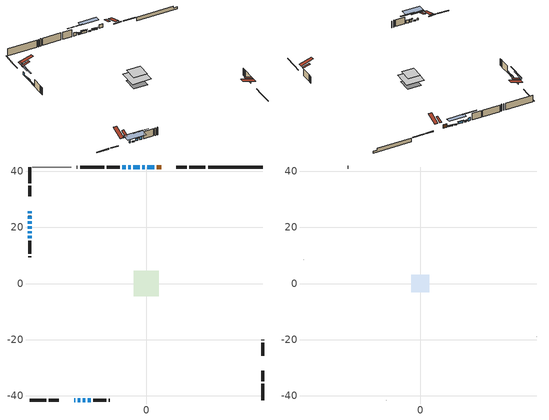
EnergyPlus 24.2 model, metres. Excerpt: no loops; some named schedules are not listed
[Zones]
conditioned space
 floor adiabatic (AdiabaticFloorConstruction): -4.49,-4.49 -4.49,4.49 4.49,4.49 4.49,-4.49 z1.98
 floor foundation (Slab1 construction): -3.37,-3.37 -3.37,3.37 3.37,3.37 3.37,-3.37 z-1.22
 wall outside (RimJoist1 construction): 21.15,41.58 15.32,41.58 / -41.58,-41.58 -35.75,-41.58 / -41.58,41.58 -41.58,35.75 / 41.58,-41.58 41.58,-35.75 z0.76:1.06
 wall outside (RimJoist2 construction): 14.39,41.58 10.73,41.58 / -34.82,-41.58 -31.16,-41.58 / -41.58,34.82 -41.58,31.16 / 41.58,-34.82 41.58,-31.16 z0.76:1.06
 wall outside (AdiabaticWallConstruction 1): 5.35,41.58 3.71,41.58 z0.76:2.79
 wall outside (AdiabaticWallConstruction): 2.78,41.58 0.44,41.58 / -41.58,18.64 -41.58,17.97 z0.76:1.22; -25.78,-41.58 -25.37,-41.58 z0.76:1.65; -41.58,25.78 -41.58,25.02 z0.76:2.23; -0.49,41.58 -1.4,41.58 / -24.45,-41.58 -23.53,-41.58 / -41.58,24.09 -41.58,23.17 / -41.58,22.25 -41.58,21.33 / -5.6,41.58 -6.44,41.58 z0.76:1.27; -2.33,41.58 -4.67,41.58 z0.76:1.78; -22.61,-41.58 -21.79,-41.58 z0.76:2.03; -41.58,20.41 -41.58,19.56 z0.76:1.68; -41.58,17.05 -41.58,16.13 z0.76:1.32; -7.36,41.58 -8.59,41.58 z0.76:2.39; -20.86,-41.58 -19.77,-41.58 z0.76:2.26
 wall outside (Wall1 construction): -9.51,41.58 -14.06,41.58 / -18.84,-41.58 -14.3,-41.58 / -41.58,15.2 -41.58,10.66 / 41.58,-25.78 41.58,-21.24 z0.76:4.42
 wall outside (Wall4 construction): -24.55,41.58 -24.84,41.58 / -13.37,-41.58 -13.07,-41.58 / -41.58,9.73 -41.58,9.44 / 41.58,-20.31 41.58,-20.01 z0.76:4.42
 wall foundation (FoundationWall1 construction): 22.07,41.58,-1.22 22.07,41.58,0.76 39.63,41.58,0.76 39.63,41.58,-0.19 41.58,41.58,-0.19 41.58,41.58,-1.22
 wall othersidecoefficients (Wall3 construction): -14.99,41.58 -23.62,41.58 z0.76:4.42
 wall adiabatic (Wall6 construction): -26.74,41.58 -40.65,41.58 z0.76:4.42
 window (WindowConstruction): 2.78,41.58 0.44,41.58 z0.76:1.22
 window (WindowConstruction 9): -25.78,-41.58 -25.38,-41.58 z0.76:1.65
 window (WindowConstruction 10): -41.58,25.78 -41.58,25.02 z0.76:2.23
 window (WindowConstruction 11): -0.49,41.58 -1.4,41.58 z0.76:1.27
 window (WindowConstruction 12): -24.45,-41.58 -23.53,-41.58 z0.76:1.27
 window (WindowConstruction 13): -41.58,24.09 -41.58,23.18 z0.76:1.27
 window (WindowConstruction 14): -41.58,22.25 -41.58,21.33 z0.76:1.27
 window (WindowConstruction 1): -2.33,41.58 -4.67,41.58 z0.76:1.78
 window (WindowConstruction 2): -5.6,41.58 -6.44,41.58 z0.76:1.27
 window (WindowConstruction 3): -22.6,-41.58 -21.79,-41.58 z0.76:2.03
 window (WindowConstruction 4): -41.58,20.4 -41.58,19.57 z0.76:1.67
 window (WindowConstruction 5): -41.58,18.64 -41.58,17.98 z0.76:1.22
 window (WindowConstruction 6): -41.58,17.05 -41.58,16.13 z0.76:1.32
 window (WindowConstruction 7): -7.37,41.58 -8.58,41.58 z0.76:2.38
 window (WindowConstruction 8): -20.86,-41.58 -19.77,-41.58 z0.76:2.26
 door (Door): 5.35,41.58 3.71,41.58 z0.76:2.79
 ceiling adiabatic (AdiabaticFloorConstruction): 4.49,-4.49 4.49,4.49 -4.49,4.49 -4.49,-4.49 z1.98
 roof outside (Roof2 construction): 6.27,41.58,4.42 6.27,37.97,5.62 7.23,37.97,5.62 7.23,41.58,4.42; -26.71,-41.58,4.42 -26.71,-37.97,5.62 -27.66,-37.97,5.62 -27.66,-41.58,4.42; -41.58,26.71,4.42 -37.97,26.71,5.62 -37.97,27.66,5.62 -41.58,27.66,4.42; 41.58,-26.71,4.42 37.97,-26.71,5.62 37.97,-27.66,5.62 41.58,-27.66,4.42
attic - vented
 floor to conditioned space (Floor1 construction Reversed): -3.2,-3.2 -3.2,3.2 3.2,3.2 3.2,-3.2 z4.42
 wall outside (Wall5 construction): -25.77,41.58 -25.81,41.58 / -12.15,-41.58 -12.11,-41.58 / -41.58,8.51 -41.58,8.47 / 41.58,-19.09 41.58,-19.05 z0.76:4.42
 roof outside (Roof1 construction): 8.16,41.58,4.42 8.16,35.35,6.5 9.8,35.35,6.5 9.8,41.58,4.42; -28.59,-41.58,4.42 -28.59,-35.35,6.5 -30.24,-35.35,6.5 -30.24,-41.58,4.42; -41.58,28.59,4.42 -35.35,28.59,6.5 -35.35,30.24,6.5 -41.58,30.24,4.42; 41.58,-28.59,4.42 35.35,-28.59,6.5 35.35,-30.24,6.5 41.58,-30.24,4.42
shading: 0.14,41.58 3.08,41.58 3.08,41.88 0.14,41.88 z1.52; -22.33,-41.58 -28.83,-41.58 -28.83,-41.88 -22.33,-41.88 z4.7; -41.58,21.97 -41.58,28.83 -41.88,28.83 -41.88,21.97 z5.28; -5.41,41.58 3.52,41.58 3.52,43.71 -5.41,43.71 z5.28; -19.52,-41.58 -28.46,-41.58 -28.46,-45.24 -19.52,-45.24 z5.28; -41.58,18.61 -41.58,28.66 -41.88,28.66 -41.88,18.61 z5.84; -41.58,21.03 -41.58,22.55 -41.88,22.55 -41.88,21.03 z1.57; -4.97,41.58 -2.03,41.58 -2.03,41.88 -4.97,41.88 z2.07; -6.74,41.58 -5.3,41.58 -5.3,41.88 -6.74,41.88 z1.57; -21.49,-41.58 -22.9,-41.58 -22.9,-41.88 -21.49,-41.88 z2.33; -41.58,19.27 -41.58,20.7 -41.88,20.7 -41.88,19.27 z1.97; -41.58,17.68 -41.58,18.94 -41.88,18.94 -41.88,17.68 z1.52; -41.58,15.83 -41.58,17.35 -41.88,17.35 -41.88,15.83 z1.62; -11.64,41.58 -4.31,41.58 -4.31,41.88 -11.64,41.88 z5.44; -16.72,-41.58 -23.91,-41.58 -23.91,-41.88 -16.72,-41.88 z5.31
[Building]
Building 1: Terrain=Suburbs
[Site:Location]
Toronto Intl AP_ON: Latitude {deg}=43.68; Longitude {deg}=-79.63; Time Zone {hr}=-5; Elevation {m}=173; Keep Site Location Information=Yes
[Site:GroundTemperature:Shallow]
4.59119, 2.66285, 2.50842, 3.42352, 7.09712, 10.7536, 13.9236, 15.9317, 16.1023, 14.4691, 11.3799, 7.83558
[Site:WaterMainsTemperature]
Calculation Method=Schedule; Temperature Schedule=mains temperature schedule
[Material] Roughness=Rough; Thermal Absorptance=0.9
Name | Thickness {m} | Conductivity {W/m-K} | Density {kg/m3} | Specific Heat {J/kg-K} | Solar Absorptance | Visible Absorptance
asphalt or fiberglass shingles | 0.00635 | 0.162714 | 1121.4 | 1465.45 | 0.4 | 0.4
ceiling stud and cavity | 0.1397 | 0.109885 | 65.682 | 1177.47 | 0.7 | 0.7
concrete 4.0 in. | 0.1016 | 1.803125 | 2242.8 | 837.4 | 0.7 | 0.7
concrete 8.0 in. | 0.2032 | 1.803125 | 2242.8 | 837.4 | 0.7 | 0.7
door material | 0.04445 | 0.0451087 | 512.64 | 1214.23 | 0.7 | 0.7
exterior vertical ins | 0.00218552 | 0.029427 | 32.04 | 1214.23 | 0.7 | 0.7
floor covering | 0.0127 | 0.0433444 | 54.468 | 1339.84 | 0.6 | 0.6
floor rigid ins; wall rigid ins | 0.512978 | 0.029427 | 32.04 | 1214.23 | 0.7 | 0.7
floor stud and cavity | 0.1397 | 1.75129 | 37.0049 | 1207.88 | 0.7 | 0.7
furniture material conditioned space 1 | 0.1524 | 0.115458 | 640.8 | 1214.23 | 0.6 | 0.6
gypsum board | 0.0127 | 0.160291 | 801 | 837.4 | 0.6 | 0.6
gypsum board 1 | 0.0127 | 0.160291 | 801 | 837.4 | 0.7 | 0.7
osb sheathing 0.5 in. | 0.0127 | 0.115458 | 512.64 | 1214.23 | 0.7 | 0.7
osb sheathing 0.5 in. 1 | 0.0127 | 0.115458 | 512.64 | 1214.23 | 0.74 | 0.74
osb sheathing 0.75 in. | 0.01905 | 0.115458 | 512.64 | 1214.23 | 0.7 | 0.7
rim joist stud and cavity | 0.0508 | 0.177588 | 50.32683 | 1063.81 | 0.6 | 0.6
rim joist stud and cavity 1 | 0.0508 | 0.103237 | 50.32683 | 1063.81 | 0.6 | 0.6
roof stud and cavity | 0.2032 | 0.138738 | 78.34581 | 1123.46 | 0.7 | 0.7
wall stud and cavity | 0.1397 | 0.246398 | 139.0536 | 1170.24 | 0.7 | 0.7
wall stud and cavity 1 | 0.1397 | 0.190014 | 139.0536 | 1170.24 | 0.7 | 0.7
wall stud and cavity 2 | 0.1397 | 0.227335 | 139.0536 | 1170.24 | 0.7 | 0.7
wall stud and cavity 3 | 0.0889 | 6.9971 | 50.32683 | 1063.81 | 0.6 | 0.6
wall stud and cavity 4 | 0.1397 | 0.191389 | 139.0536 | 1170.24 | 0.7 | 0.7
wall stud and cavity 5 | 0.0889 | 0.380278 | 52.3479 | 1209.89 | 0.7 | 0.7
wall stud and cavity 6 | 0.0889 | 0.391764 | 83.0341 | 1211.67 | 0.7 | 0.7
wood siding | 0.0254 | 0.102417 | 544.68 | 1172.36 | 0.74 | 0.74
wood siding 1 | 0.00254 | 0.102417 | 544.68 | 1172.36 | 0.74 | 0.74
wood siding 2; wood siding 3; wood siding 4 | 0.0254 | 0.102417 | 544.68 | 1172.36 | 0.7 | 0.7
[WindowMaterial:SimpleGlazingSystem]
Name | U-Factor {W/m2-K} | Solar Heat Gain Coefficient
WindowMaterial | 4.18582 | 0.66
WindowMaterial 1 | 3.94167 | 0.7
WindowMaterial 10 | 4.38171 | 0.67
WindowMaterial 11 | 5.482109 | 0.63
WindowMaterial 2 | 5.23001 | 0.62
WindowMaterial 3 | 4.70593 | 0.65
WindowMaterial 4 | 3.988795 | 0.67
WindowMaterial 5 | 5.59908 | 0.6
WindowMaterial 6 | 5.03241 | 0.63
WindowMaterial 7 | 3.56465 | 0.7
WindowMaterial 8 | 4.33856 | 0.67
WindowMaterial 9 | 4.62303 | 0.62
[Construction]
AdiabaticFloorConstruction: floor stud and cavity, floor rigid ins, osb sheathing 0.75 in., floor covering
AdiabaticWallConstruction: wood siding 3, wall rigid ins, wall stud and cavity 5, gypsum board
AdiabaticWallConstruction 1: wood siding 4, wall rigid ins, wall stud and cavity 5, gypsum board
Door: door material
Floor1 construction Reversed: gypsum board, ceiling stud and cavity
FoundationWall1 construction: concrete 8.0 in., gypsum board 1
furniture construction conditioned space 1: furniture material conditioned space 1
PartitionWallConstruction: gypsum board, wall stud and cavity 6, gypsum board
RimJoist1 construction: wood siding 2, rim joist stud and cavity
RimJoist2 construction: wood siding 2, rim joist stud and cavity 1
Roof1 construction: asphalt or fiberglass shingles
Roof2 construction: asphalt or fiberglass shingles, osb sheathing 0.75 in., roof stud and cavity, gypsum board
Slab1 construction: concrete 4.0 in.
Wall1 construction: wood siding, osb sheathing 0.5 in., wall stud and cavity, gypsum board
Wall3 construction: osb sheathing 0.5 in. 1, wall stud and cavity 1, gypsum board
Wall4 construction: wood siding, osb sheathing 0.5 in., wall stud and cavity 2, gypsum board
Wall5 construction: wood siding 1, wall stud and cavity 3
Wall6 construction: osb sheathing 0.5 in. 1, wall stud and cavity 4, gypsum board
WindowConstruction: WindowMaterial
WindowConstruction 1: WindowMaterial 1
WindowConstruction 10: WindowMaterial 10
WindowConstruction 11; WindowConstruction 12; WindowConstruction 13; WindowConstruction 14: WindowMaterial 11
WindowConstruction 2: WindowMaterial 2
WindowConstruction 3: WindowMaterial 3
WindowConstruction 4: WindowMaterial 4
WindowConstruction 5: WindowMaterial 5
WindowConstruction 6: WindowMaterial 6
WindowConstruction 7: WindowMaterial 7
WindowConstruction 8: WindowMaterial 8
WindowConstruction 9: WindowMaterial 9
[Zone] Multiplier=1; Part of Total Floor Area=Yes
Name | Volume {m3}
attic - vented | 13.8213
conditioned space | 310.4
[Space]
Name | Zone | Volume {m3}
attic - vented 1 | attic - vented | 13.8213
conditioned space 1 | conditioned space | 310.4
[ZoneInfiltration:EffectiveLeakageArea]
infil attic - vented 1: Zone or Space=attic - vented 1; Schedule=Always On Discrete; Effective Air Leakage Area {cm2}=1695.31; Stack Coefficient=0.000398852; Wind Coefficient=1.34935e-05
[ZoneMixing]
whole house fan mix: Zone or Space=attic - vented; Schedule=Always On Continuous; Design Flow Rate Calculation Method=Flow/Zone; Design Flow Rate {m3/s}=0; Source Zone or Space=conditioned space
[SurfaceProperty:ExposedFoundationPerimeter]
Slab1: Exposed Perimeter Calculation Method=TotalExposedPerimeter; Total Exposed Perimeter {m}=19.507
[SurfaceProperty:OtherSideCoefficients]
other non-freezing space: Combined Convective/Radiative Film Coefficient {W/m2-K}=8.35; Constant Temperature Coefficient=1; External Dry-Bulb Temperature Coefficient=0; Ground Temperature Coefficient=0; Wind Speed Coefficient=0; Zone Air Temperature Coefficient=0; Constant Temperature Schedule=other non-freezing space; Previous Other Side Temperature Coefficient=0
[InternalMass] Zone or ZoneList=conditioned space; Space or SpaceList=conditioned space 1
Name | Construction | Surface Area {m2}
furniture mass conditioned space 1 | furniture construction conditioned space 1 | 50.4078
partition wall mass | PartitionWallConstruction | 126.02
[Lights]
interior lighting: Zone or ZoneList or Space or SpaceList=conditioned space 1; Schedule=interior lighting schedule; Design Level Calculation Method=LightingLevel; Lighting Level {W}=343.2; Return Air Fraction=0; Fraction Radiant=0.6; Fraction Visible=0.2; Fraction Replaceable=1
[People]
occupants: Zone or ZoneList or Space or SpaceList=conditioned space 1; Number of People Schedule=occupants schedule; Number of People Calculation Method=People; Number of People=3; Fraction Radiant=0.314171; Sensible Heat Fraction=0.56303; Activity Level Schedule=occupants activity schedule; Carbon Dioxide Generation Rate {m3/s-W}=0; Enable ASHRAE 55 Comfort Warnings=No; Mean Radiant Temperature Calculation Type=EnclosureAveraged
[ElectricEquipment] Zone or ZoneList or Space or SpaceList=conditioned space 1; Design Level Calculation Method=EquipmentLevel
Name | Schedule | Design Level {W} | Fraction Latent | Fraction Radiant | Fraction Lost
clothes dryer | clothes dryer schedule | 140.772 | 0.015 | 0.081 | 0.85
clothes washer | clothes washer schedule | 32.1985 | 0.03 | 0.162 | 0.7
cooking range | cooking range schedule | 208.969 | 0.08 | 0.432 | 0.2
dishwasher | dishwasher schedule | 66.8632 | 0.3 | 0.18 | 0.4
fridge | fridge schedule | 72.9452 | 0 | 0.6 | 0
mech vent house fan | mech vent house fan schedule | 0 | 0 | 0 | 1
mech vent house fan cfis | mech vent house fan cfis schedule | 0 | 0 | 0 | 0
mech vent range fan 0 | mech vent range fan 0 schedule | 57 | 0 | 0 | 1
misc plug loads | misc plug loads schedule | 494.7 | 0.045 | 0.513 | 0.1
whole house fan | Always On Discrete | 0 | 0 | 0 | 1
[OtherEquipment] Zone or ZoneList or Space or SpaceList=conditioned space 1; Design Level Calculation Method=EquipmentLevel
Name | Fuel Type | Schedule | Design Level {W} | Fraction Latent | Fraction Radiant | Fraction Lost
clothes dryer 1 | Electricity | clothes dryer schedule | 0 | 0.015 | 0.081 | 0.85
cooking range 1 | Electricity | cooking range schedule | 0 | 0.08 | 0.432 | 0.2
general water use latent | None | general water use schedule | 59.3978 | 1 | 0 | 0
general water use sensible | None | general water use schedule | -58.539 | 0 | 0.6 | 0
mech vent house fan latent load | None | Always On Discrete | 0 | 1 | 0 | 0
mech vent house fan sensible load | None | Always On Discrete | 0 | 0 | 0 | 0
water heater energy adjustment1 | NaturalGas | Always On Discrete | 0.01 | 0 | 0 | 1
[ZoneInfiltration:DesignFlowRate] Zone or ZoneList or Space or SpaceList=conditioned space 1; Schedule=Always On Discrete; Design Flow Rate Calculation Method=Flow/Zone; Design Flow Rate {m3/s}=0
infil flow; natural vent flow; whole house fan flow
[Foundation:Kiva]
Foundation Kiva 1: Initial Indoor Air Temperature {C}=18; Wall Height Above Grade {m}=0.760019; Wall Depth Below Slab {m}=0.2032; Custom Block Material Name 1=exterior vertical ins; Custom Block Depth 1 {m}=1.98001; Custom Block X Position 1 {m}=0.2159; Custom Block Z Position 1 {m}=0
[Foundation:Kiva:Settings]
Soil Conductivity {W/m-K}=0.849921; Soil Density {kg/m3}=1842.3; Soil Specific Heat {J/kg-K}=418.7; Ground Solar Absorptivity=0.9; Ground Thermal Absorptivity=0.9; Ground Surface Roughness {m}=0.03; Far-Field Width {m}=40; Deep-Ground Boundary Condition=ZeroFlux; Deep-Ground Depth {m}=40; Minimum Cell Dimension {m}=0.2; Maximum Cell Growth Coefficient=3; Simulation Timestep=Timestep
[Exterior:Lights]
exterior lighting: Schedule=exterior lighting schedule; Design Level {W}=75.6
[Schedule:Constant]
Name | Hourly Value
Always On Continuous; mech vent house fan schedule; mech vent house fan cfis schedule; Always On Discrete | 1
other non-freezing space; fridge schedule | 0
occupants activity schedule | 117.228
[Schedule:Week:Daily]
interior lighting schedule Week Rule - Jan1-Jan27: interior lighting schedule day, interior lighting schedule day, interior lighting schedule day, interior lighting schedule day, interior lighting schedule day, interior lighting schedule day, interior lighting schedule day, interior lighting schedule default day, interior lighting schedule default day, interior lighting schedule default day, interior lighting schedule default day, interior lighting schedule default day
interior lighting schedule Week Rule - Jan28-Feb3: interior lighting schedule day, interior lighting schedule day, interior lighting schedule day, interior lighting schedule day, interior lighting schedule day 1, interior lighting schedule day 1, interior lighting schedule day 1, interior lighting schedule default day, interior lighting schedule default day, interior lighting schedule default day, interior lighting schedule default day, interior lighting schedule default day
interior lighting schedule Week Rule - Feb4-Feb24: interior lighting schedule day 1, interior lighting schedule day 1, interior lighting schedule day 1, interior lighting schedule day 1, interior lighting schedule day 1, interior lighting schedule day 1, interior lighting schedule day 1, interior lighting schedule default day, interior lighting schedule default day, interior lighting schedule default day, interior lighting schedule default day, interior lighting schedule default day
interior lighting schedule Week Rule - Feb25-Mar3: interior lighting schedule day 1, interior lighting schedule day 1, interior lighting schedule day 1, interior lighting schedule day 1, interior lighting schedule day 2, interior lighting schedule day 2, interior lighting schedule day 2, interior lighting schedule default day, interior lighting schedule default day, interior lighting schedule default day, interior lighting schedule default day, interior lighting schedule default day
interior lighting schedule Week Rule - Mar4-Mar31: interior lighting schedule day 2, interior lighting schedule day 2, interior lighting schedule day 2, interior lighting schedule day 2, interior lighting schedule day 2, interior lighting schedule day 2, interior lighting schedule day 2, interior lighting schedule default day, interior lighting schedule default day, interior lighting schedule default day, interior lighting schedule default day, interior lighting schedule default day
interior lighting schedule Week Rule - Apr1-Apr28: interior lighting schedule day 3, interior lighting schedule day 3, interior lighting schedule day 3, interior lighting schedule day 3, interior lighting schedule day 3, interior lighting schedule day 3, interior lighting schedule day 3, interior lighting schedule default day, interior lighting schedule default day, interior lighting schedule default day, interior lighting schedule default day, interior lighting schedule default day
interior lighting schedule Week Rule - Apr29-May5: interior lighting schedule day 3, interior lighting schedule day 3, interior lighting schedule day 4, interior lighting schedule day 4, interior lighting schedule day 4, interior lighting schedule day 4, interior lighting schedule day 4, interior lighting schedule default day, interior lighting schedule default day, interior lighting schedule default day, interior lighting schedule default day, interior lighting schedule default day
interior lighting schedule Week Rule - May6-May26: interior lighting schedule day 4, interior lighting schedule day 4, interior lighting schedule day 4, interior lighting schedule day 4, interior lighting schedule day 4, interior lighting schedule day 4, interior lighting schedule day 4, interior lighting schedule default day, interior lighting schedule default day, interior lighting schedule default day, interior lighting schedule default day, interior lighting schedule default day
interior lighting schedule Week Rule - May27-Jun2: interior lighting schedule day 4, interior lighting schedule day 4, interior lighting schedule day 4, interior lighting schedule day 4, interior lighting schedule day 4, interior lighting schedule day 5, interior lighting schedule day 5, interior lighting schedule default day, interior lighting schedule default day, interior lighting schedule default day, interior lighting schedule default day, interior lighting schedule default day
interior lighting schedule Week Rule - Jun3-Jun30: interior lighting schedule day 5, interior lighting schedule day 5, interior lighting schedule day 5, interior lighting schedule day 5, interior lighting schedule day 5, interior lighting schedule day 5, interior lighting schedule day 5, interior lighting schedule default day, interior lighting schedule default day, interior lighting schedule default day, interior lighting schedule default day, interior lighting schedule default day
interior lighting schedule Week Rule - Jul1-Jul28: interior lighting schedule day 6, interior lighting schedule day 6, interior lighting schedule day 6, interior lighting schedule day 6, interior lighting schedule day 6, interior lighting schedule day 6, interior lighting schedule day 6, interior lighting schedule default day, interior lighting schedule default day, interior lighting schedule default day, interior lighting schedule default day, interior lighting schedule default day
interior lighting schedule Week Rule - Jul29-Aug4: interior lighting schedule day 6, interior lighting schedule day 6, interior lighting schedule day 6, interior lighting schedule day 7, interior lighting schedule day 7, interior lighting schedule day 7, interior lighting schedule day 7, interior lighting schedule default day, interior lighting schedule default day, interior lighting schedule default day, interior lighting schedule default day, interior lighting schedule default day
interior lighting schedule Week Rule - Aug5-Aug25: interior lighting schedule day 7, interior lighting schedule day 7, interior lighting schedule day 7, interior lighting schedule day 7, interior lighting schedule day 7, interior lighting schedule day 7, interior lighting schedule day 7, interior lighting schedule default day, interior lighting schedule default day, interior lighting schedule default day, interior lighting schedule default day, interior lighting schedule default day
interior lighting schedule Week Rule - Aug26-Sep1: interior lighting schedule day 7, interior lighting schedule day 7, interior lighting schedule day 7, interior lighting schedule day 7, interior lighting schedule day 7, interior lighting schedule day 7, interior lighting schedule day 8, interior lighting schedule default day, interior lighting schedule default day, interior lighting schedule default day, interior lighting schedule default day, interior lighting schedule default day
interior lighting schedule Week Rule - Sep2-Sep29: interior lighting schedule day 8, interior lighting schedule day 8, interior lighting schedule day 8, interior lighting schedule day 8, interior lighting schedule day 8, interior lighting schedule day 8, interior lighting schedule day 8, interior lighting schedule default day, interior lighting schedule default day, interior lighting schedule default day, interior lighting schedule default day, interior lighting schedule default day
interior lighting schedule Week Rule - Sep30-Oct6: interior lighting schedule day 8, interior lighting schedule day 9, interior lighting schedule day 9, interior lighting schedule day 9, interior lighting schedule day 9, interior lighting schedule day 9, interior lighting schedule day 9, interior lighting schedule default day, interior lighting schedule default day, interior lighting schedule default day, interior lighting schedule default day, interior lighting schedule default day
interior lighting schedule Week Rule - Oct7-Oct27: interior lighting schedule day 9, interior lighting schedule day 9, interior lighting schedule day 9, interior lighting schedule day 9, interior lighting schedule day 9, interior lighting schedule day 9, interior lighting schedule day 9, interior lighting schedule default day, interior lighting schedule default day, interior lighting schedule default day, interior lighting schedule default day, interior lighting schedule default day
interior lighting schedule Week Rule - Oct28-Nov3: interior lighting schedule day 9, interior lighting schedule day 9, interior lighting schedule day 9, interior lighting schedule day 9, interior lighting schedule day 10, interior lighting schedule day 10, interior lighting schedule day 10, interior lighting schedule default day, interior lighting schedule default day, interior lighting schedule default day, interior lighting schedule default day, interior lighting schedule default day
interior lighting schedule Week Rule - Nov4-Nov24: interior lighting schedule day 10, interior lighting schedule day 10, interior lighting schedule day 10, interior lighting schedule day 10, interior lighting schedule day 10, interior lighting schedule day 10, interior lighting schedule day 10, interior lighting schedule default day, interior lighting schedule default day, interior lighting schedule default day, interior lighting schedule default day, interior lighting schedule default day
interior lighting schedule Week Rule - Nov25-Dec1: interior lighting schedule day 10, interior lighting schedule day 10, interior lighting schedule day 10, interior lighting schedule day 10, interior lighting schedule day 10, interior lighting schedule day 10, interior lighting schedule day 11, interior lighting schedule default day, interior lighting schedule default day, interior lighting schedule default day, interior lighting schedule default day, interior lighting schedule default day
interior lighting schedule Week Rule - Dec2-Dec31: interior lighting schedule day 11, interior lighting schedule day 11, interior lighting schedule day 11, interior lighting schedule day 11, interior lighting schedule day 11, interior lighting schedule day 11, interior lighting schedule day 11, interior lighting schedule default day, interior lighting schedule default day, interior lighting schedule default day, interior lighting schedule default day, interior lighting schedule default day
occupants schedule Week Rule - Jan1-Dec31: occupants schedule day, occupants schedule day, occupants schedule day, occupants schedule day, occupants schedule day, occupants schedule day, occupants schedule day, occupants schedule default day, occupants schedule default day, occupants schedule default day, occupants schedule default day, occupants schedule default day
clothes dryer schedule Week Rule - Jan1-Dec31: clothes dryer schedule day, clothes dryer schedule day, clothes dryer schedule day, clothes dryer schedule day, clothes dryer schedule day, clothes dryer schedule day, clothes dryer schedule day, clothes dryer schedule default day, clothes dryer schedule default day, clothes dryer schedule default day, clothes dryer schedule default day, clothes dryer schedule default day
clothes washer schedule Week Rule - Jan1-Dec31: clothes washer schedule day, clothes washer schedule day, clothes washer schedule day, clothes washer schedule day, clothes washer schedule day, clothes washer schedule day, clothes washer schedule day, clothes washer schedule default day, clothes washer schedule default day, clothes washer schedule default day, clothes washer schedule default day, clothes washer schedule default day
cooking range schedule Week Rule - Jan1-Dec31: cooking range schedule day, cooking range schedule day, cooking range schedule day, cooking range schedule day, cooking range schedule day, cooking range schedule day, cooking range schedule day, cooking range schedule default day, cooking range schedule default day, cooking range schedule default day, cooking range schedule default day, cooking range schedule default day
dishwasher schedule Week Rule - Jan1-Dec31: dishwasher schedule day, dishwasher schedule day, dishwasher schedule day, dishwasher schedule day, dishwasher schedule day, dishwasher schedule day, dishwasher schedule day, dishwasher schedule default day, dishwasher schedule default day, dishwasher schedule default day, dishwasher schedule default day, dishwasher schedule default day
mech vent range fan 0 schedule Week Rule - Jan1-Dec31: mech vent range fan 0 schedule day, mech vent range fan 0 schedule day, mech vent range fan 0 schedule day, mech vent range fan 0 schedule day, mech vent range fan 0 schedule day, mech vent range fan 0 schedule day, mech vent range fan 0 schedule day, mech vent range fan 0 schedule default day, mech vent range fan 0 schedule default day, mech vent range fan 0 schedule default day, mech vent range fan 0 schedule default day, mech vent range fan 0 schedule default day
misc plug loads schedule Week Rule - Jan1-Dec31: misc plug loads schedule day, misc plug loads schedule day, misc plug loads schedule day, misc plug loads schedule day, misc plug loads schedule day, misc plug loads schedule day, misc plug loads schedule day, misc plug loads schedule default day, misc plug loads schedule default day, misc plug loads schedule default day, misc plug loads schedule default day, misc plug loads schedule default day
general water use schedule Week Rule - Jan1-Dec31: general water use schedule day, general water use schedule day, general water use schedule day, general water use schedule day, general water use schedule day, general water use schedule day, general water use schedule day, general water use schedule default day, general water use schedule default day, general water use schedule default day, general water use schedule default day, general water use schedule default day
exterior lighting schedule Week Rule - Jan1-Jan27: exterior lighting schedule day, exterior lighting schedule day, exterior lighting schedule day, exterior lighting schedule day, exterior lighting schedule day, exterior lighting schedule day, exterior lighting schedule day, exterior lighting schedule default day, exterior lighting schedule default day, exterior lighting schedule default day, exterior lighting schedule default day, exterior lighting schedule default day
exterior lighting schedule Week Rule - Jan28-Feb3: exterior lighting schedule day, exterior lighting schedule day, exterior lighting schedule day, exterior lighting schedule day, exterior lighting schedule day 1, exterior lighting schedule day 1, exterior lighting schedule day 1, exterior lighting schedule default day, exterior lighting schedule default day, exterior lighting schedule default day, exterior lighting schedule default day, exterior lighting schedule default day
exterior lighting schedule Week Rule - Feb4-Feb24: exterior lighting schedule day 1, exterior lighting schedule day 1, exterior lighting schedule day 1, exterior lighting schedule day 1, exterior lighting schedule day 1, exterior lighting schedule day 1, exterior lighting schedule day 1, exterior lighting schedule default day, exterior lighting schedule default day, exterior lighting schedule default day, exterior lighting schedule default day, exterior lighting schedule default day
exterior lighting schedule Week Rule - Feb25-Mar3: exterior lighting schedule day 1, exterior lighting schedule day 1, exterior lighting schedule day 1, exterior lighting schedule day 1, exterior lighting schedule day 2, exterior lighting schedule day 2, exterior lighting schedule day 2, exterior lighting schedule default day, exterior lighting schedule default day, exterior lighting schedule default day, exterior lighting schedule default day, exterior lighting schedule default day
exterior lighting schedule Week Rule - Mar4-Mar31: exterior lighting schedule day 2, exterior lighting schedule day 2, exterior lighting schedule day 2, exterior lighting schedule day 2, exterior lighting schedule day 2, exterior lighting schedule day 2, exterior lighting schedule day 2, exterior lighting schedule default day, exterior lighting schedule default day, exterior lighting schedule default day, exterior lighting schedule default day, exterior lighting schedule default day
exterior lighting schedule Week Rule - Apr1-Apr28: exterior lighting schedule day 3, exterior lighting schedule day 3, exterior lighting schedule day 3, exterior lighting schedule day 3, exterior lighting schedule day 3, exterior lighting schedule day 3, exterior lighting schedule day 3, exterior lighting schedule default day, exterior lighting schedule default day, exterior lighting schedule default day, exterior lighting schedule default day, exterior lighting schedule default day
exterior lighting schedule Week Rule - Apr29-May5: exterior lighting schedule day 3, exterior lighting schedule day 3, exterior lighting schedule day 4, exterior lighting schedule day 4, exterior lighting schedule day 4, exterior lighting schedule day 4, exterior lighting schedule day 4, exterior lighting schedule default day, exterior lighting schedule default day, exterior lighting schedule default day, exterior lighting schedule default day, exterior lighting schedule default day
exterior lighting schedule Week Rule - May6-May26: exterior lighting schedule day 4, exterior lighting schedule day 4, exterior lighting schedule day 4, exterior lighting schedule day 4, exterior lighting schedule day 4, exterior lighting schedule day 4, exterior lighting schedule day 4, exterior lighting schedule default day, exterior lighting schedule default day, exterior lighting schedule default day, exterior lighting schedule default day, exterior lighting schedule default day
exterior lighting schedule Week Rule - May27-Jun2: exterior lighting schedule day 4, exterior lighting schedule day 4, exterior lighting schedule day 4, exterior lighting schedule day 4, exterior lighting schedule day 4, exterior lighting schedule day 5, exterior lighting schedule day 5, exterior lighting schedule default day, exterior lighting schedule default day, exterior lighting schedule default day, exterior lighting schedule default day, exterior lighting schedule default day
exterior lighting schedule Week Rule - Jun3-Jun30: exterior lighting schedule day 5, exterior lighting schedule day 5, exterior lighting schedule day 5, exterior lighting schedule day 5, exterior lighting schedule day 5, exterior lighting schedule day 5, exterior lighting schedule day 5, exterior lighting schedule default day, exterior lighting schedule default day, exterior lighting schedule default day, exterior lighting schedule default day, exterior lighting schedule default day
exterior lighting schedule Week Rule - Jul1-Jul28: exterior lighting schedule day 6, exterior lighting schedule day 6, exterior lighting schedule day 6, exterior lighting schedule day 6, exterior lighting schedule day 6, exterior lighting schedule day 6, exterior lighting schedule day 6, exterior lighting schedule default day, exterior lighting schedule default day, exterior lighting schedule default day, exterior lighting schedule default day, exterior lighting schedule default day
exterior lighting schedule Week Rule - Jul29-Aug4: exterior lighting schedule day 6, exterior lighting schedule day 6, exterior lighting schedule day 6, exterior lighting schedule day 7, exterior lighting schedule day 7, exterior lighting schedule day 7, exterior lighting schedule day 7, exterior lighting schedule default day, exterior lighting schedule default day, exterior lighting schedule default day, exterior lighting schedule default day, exterior lighting schedule default day
exterior lighting schedule Week Rule - Aug5-Aug25: exterior lighting schedule day 7, exterior lighting schedule day 7, exterior lighting schedule day 7, exterior lighting schedule day 7, exterior lighting schedule day 7, exterior lighting schedule day 7, exterior lighting schedule day 7, exterior lighting schedule default day, exterior lighting schedule default day, exterior lighting schedule default day, exterior lighting schedule default day, exterior lighting schedule default day
exterior lighting schedule Week Rule - Aug26-Sep1: exterior lighting schedule day 7, exterior lighting schedule day 7, exterior lighting schedule day 7, exterior lighting schedule day 7, exterior lighting schedule day 7, exterior lighting schedule day 7, exterior lighting schedule day 8, exterior lighting schedule default day, exterior lighting schedule default day, exterior lighting schedule default day, exterior lighting schedule default day, exterior lighting schedule default day
[Schedule:Year]
interior lighting schedule: interior lighting schedule Week Rule - Jan1-Jan27, 1, 1, 1, 27, interior lighting schedule Week Rule - Jan28-Feb3, 1, 28, 2, 3, interior lighting schedule Week Rule - Feb4-Feb24, 2, 4, 2, 24, interior lighting schedule Week Rule - Feb25-Mar3, 2, 25, 3, 3, interior lighting schedule Week Rule - Mar4-Mar31, 3, 4, 3, 31, interior lighting schedule Week Rule - Apr1-Apr28, 4, 1, 4, 28, interior lighting schedule Week Rule - Apr29-May5, 4, 29, 5, 5, interior lighting schedule Week Rule - May6-May26, 5, 6, 5, 26, interior lighting schedule Week Rule - May27-Jun2, 5, 27, 6, 2, interior lighting schedule Week Rule - Jun3-Jun30, 6, 3, 6, 30, interior lighting schedule Week Rule - Jul1-Jul28, 7, 1, 7, 28, interior lighting schedule Week Rule - Jul29-Aug4, 7, 29, 8, 4, interior lighting schedule Week Rule - Aug5-Aug25, 8, 5, 8, 25, interior lighting schedule Week Rule - Aug26-Sep1, 8, 26, 9, 1, interior lighting schedule Week Rule - Sep2-Sep29, 9, 2, 9, 29, interior lighting schedule Week Rule - Sep30-Oct6, 9, 30, 10, 6, interior lighting schedule Week Rule - Oct7-Oct27, 10, 7, 10, 27, interior lighting schedule Week Rule - Oct28-Nov3, 10, 28, 11, 3, interior lighting schedule Week Rule - Nov4-Nov24, 11, 4, 11, 24, interior lighting schedule Week Rule - Nov25-Dec1, 11, 25, 12, 1, interior lighting schedule Week Rule - Dec2-Dec31, 12, 2, 12, 31
occupants schedule: occupants schedule Week Rule - Jan1-Dec31, 1, 1, 12, 31
clothes dryer schedule: clothes dryer schedule Week Rule - Jan1-Dec31, 1, 1, 12, 31
clothes washer schedule: clothes washer schedule Week Rule - Jan1-Dec31, 1, 1, 12, 31
cooking range schedule: cooking range schedule Week Rule - Jan1-Dec31, 1, 1, 12, 31
dishwasher schedule: dishwasher schedule Week Rule - Jan1-Dec31, 1, 1, 12, 31
mech vent range fan 0 schedule: mech vent range fan 0 schedule Week Rule - Jan1-Dec31, 1, 1, 12, 31
misc plug loads schedule: misc plug loads schedule Week Rule - Jan1-Dec31, 1, 1, 12, 31
general water use schedule: general water use schedule Week Rule - Jan1-Dec31, 1, 1, 12, 31
exterior lighting schedule: exterior lighting schedule Week Rule - Jan1-Jan27, 1, 1, 1, 27, exterior lighting schedule Week Rule - Jan28-Feb3, 1, 28, 2, 3, exterior lighting schedule Week Rule - Feb4-Feb24, 2, 4, 2, 24, exterior lighting schedule Week Rule - Feb25-Mar3, 2, 25, 3, 3, exterior lighting schedule Week Rule - Mar4-Mar31, 3, 4, 3, 31, exterior lighting schedule Week Rule - Apr1-Apr28, 4, 1, 4, 28, exterior lighting schedule Week Rule - Apr29-May5, 4, 29, 5, 5, exterior lighting schedule Week Rule - May6-May26, 5, 6, 5, 26, exterior lighting schedule Week Rule - May27-Jun2, 5, 27, 6, 2, exterior lighting schedule Week Rule - Jun3-Jun30, 6, 3, 6, 30, exterior lighting schedule Week Rule - Jul1-Jul28, 7, 1, 7, 28, exterior lighting schedule Week Rule - Jul29-Aug4, 7, 29, 8, 4, exterior lighting schedule Week Rule - Aug5-Aug25, 8, 5, 8, 25, exterior lighting schedule Week Rule - Aug26-Sep1, 8, 26, 9, 1, exterior lighting schedule Week Rule - Sep2-Sep29, 9, 2, 9, 29, exterior lighting schedule Week Rule - Sep30-Oct6, 9, 30, 10, 6, exterior lighting schedule Week Rule - Oct7-Oct27, 10, 7, 10, 27, exterior lighting schedule Week Rule - Oct28-Nov3, 10, 28, 11, 3, exterior lighting schedule Week Rule - Nov4-Nov24, 11, 4, 11, 24, exterior lighting schedule Week Rule - Nov25-Dec1, 11, 25, 12, 1, exterior lighting schedule Week Rule - Dec2-Dec31, 12, 2, 12, 31
[Schedule:Compact]
mains temperature schedule: Through: 01/01, For: AllDays, Until: 24:00, 8.43722, Through: 01/02, For: AllDays, Until: 24:00, 8.37111, Through: 01/03, For: AllDays, Until: 24:00, 8.30611, Through: 01/04, For: AllDays, Until: 24:00, 8.24222, Through: 01/05, For: AllDays, Until: 24:00, 8.17944, Through: 01/06, For: AllDays, Until: 24:00, 8.11833, Through: 01/07, For: AllDays, Until: 24:00, 8.05833, Through: 01/08, For: AllDays, Until: 24:00, 7.99944, Through: 01/09, For: AllDays, Until: 24:00, 7.94222, Through: 01/10, For: AllDays, Until: 24:00, 7.88611, Through: 01/11, For: AllDays, Until: 24:00, 7.83167, Through: 01/12, For: AllDays, Until: 24:00, 7.77833, Through: 01/13, For: AllDays, Until: 24:00, 7.72611, Through: 01/14, For: AllDays, Until: 24:00, 7.67556, Through: 01/15, For: AllDays, Until: 24:00, 7.62667, Through: 01/16, For: AllDays, Until: 24:00, 7.57889, Through: 01/17, For: AllDays, Until: 24:00, 7.53278, Through: 01/18, For: AllDays, Until: 24:00, 7.48778, Through: 01/19, For: AllDays, Until: 24:00, 7.44444, Through: 01/20, For: AllDays, Until: 24:00, 7.40278, Through: 01/21, For: AllDays, Until: 24:00, 7.36278, Through: 01/22, For: AllDays, Until: 24:00, 7.32389, Through: 01/23, For: AllDays, Until: 24:00, 7.28667, Through: 01/24, For: AllDays, Until: 24:00, 7.25056, Through: 01/25, For: AllDays, Until: 24:00, 7.21667, Through: 01/26, For: AllDays, Until: 24:00, 7.18389, Through: 01/27, For: AllDays, Until: 24:00, 7.15278, Through: 01/28, For: AllDays, Until: 24:00, 7.12333, Through: 01/29, For: AllDays, Until: 24:00, 7.09556, Through: 01/30, For: AllDays, Until: 24:00, 7.06944, Through: 01/31, For: AllDays, Until: 24:00, 7.04444, Through: 02/01, For: AllDays, Until: 24:00, 7.02167, Through: 02/02, For: AllDays, Until: 24:00, 7, Through: 02/03, For: AllDays, Until: 24:00, 6.98, Through: 02/04, For: AllDays, Until: 24:00, 6.96222, Through: 02/05, For: AllDays, Until: 24:00, 6.94556, Through: 02/06, For: AllDays, Until: 24:00, 6.93056, Through: 02/07, For: AllDays, Until: 24:00, 6.91722, Through: 02/08, For: AllDays, Until: 24:00, 6.90556, Through: 02/09, For: AllDays, Until: 24:00, 6.89556, Through: 02/10, For: AllDays, Until: 24:00, 6.88722, Through: 02/11, For: AllDays, Until: 24:00, 6.88056, Through: 02/12, For: AllDays, Until: 24:00, 6.875, Through: 02/13, For: AllDays, Until: 24:00, 6.87167, Through: 02/14, For: AllDays, Until: 24:00, 6.87, Through: 02/15, For: AllDays, Until: 24:00, 6.87, Through: 02/16, For: AllDays, Until: 24:00, 6.87167, Through: 02/17, For: AllDays, Until: 24:00, 6.875, Through: 02/18, For: AllDays, Until: 24:00, 6.88, Through: 02/19, For: AllDays, Until: 24:00, 6.88611, Through: 02/20, For: AllDays, Until: 24:00, 6.89444, Through: 02/21, For: AllDays, Until: 24:00, 6.90444, Through: 02/22, For: AllDays, Until: 24:00, 6.91611, Through: 02/23, For: AllDays, Until: 24:00, 6.92889, Through: 02/24, For: AllDays, Until: 24:00, 6.94389, Through: 02/25, For: AllDays, Until: 24:00, 6.96056, Through: 02/26, For: AllDays, Until: 24:00, 6.97833, Through: 02/27, For: AllDays, Until: 24:00, 6.99833, Through: 02/28, For: AllDays, Until: 24:00, 7.01944, Through: 03/01, For: AllDays, Until: 24:00, 7.04222, Through: 03/02, For: AllDays, Until: 24:00, 7.06667, Through: 03/03, For: AllDays, Until: 24:00, 7.09278, Through: 03/04, For: AllDays, Until: 24:00, 7.12056, Through: 03/05, For: AllDays, Until: 24:00, 7.15, Through: 03/06, For: AllDays, Until: 24:00, 7.18111, Through: 03/07, For: AllDays, Until: 24:00, 7.21333, Through: 03/08, For: AllDays, Until: 24:00, 7.24722, Through: 03/09, For: AllDays, Until: 24:00, 7.28278, Through: 03/10, For: AllDays, Until: 24:00, 7.32, Through: 03/11, For: AllDays, Until: 24:00, 7.35889, Through: 03/12, For: AllDays, Until: 24:00, 7.39889, Through: 03/13, For: AllDays, Until: 24:00, 7.44056, Through: 03/14, For: AllDays, Until: 24:00, 7.48389, Through: 03/15, For: AllDays, Until: 24:00, 7.52833, Through: 03/16, For: AllDays, Until: 24:00, 7.57444, Through: 03/17, For: AllDays, Until: 24:00, 7.62222, Through: 03/18, For: AllDays, Until: 24:00, 7.67111, Through: 03/19, For: AllDays, Until: 24:00, 7.72111, Through: 03/20, For: AllDays, Until: 24:00, 7.77333, Through: 03/21, For: AllDays, Until: 24:00, 7.82611, Through: 03/22, For: AllDays, Until: 24:00, 7.88111, Through: 03/23, For: AllDays, Until: 24:00, 7.93667, Through: 03/24, For: AllDays, Until: 24:00, 7.99389, Through: 03/25, For: AllDays, Until: 24:00, 8.05278, Through: 03/26, For: AllDays, Until: 24:00, 8.11278, Through: 03/27, For: AllDays, Until: 24:00, 8.17389, Through: 03/28, For: AllDays, Until: 24:00, 8.23611, Through: 03/29, For: AllDays, Until: 24:00, 8.3, Through: 03/30, For: AllDays, Until: 24:00, 8.365, Through: 03/31, For: AllDays, Until: 24:00, 8.43111, Through: 04/01, For: AllDays, Until: 24:00, 8.49833, Through: 04/02, For: AllDays, Until: 24:00, 8.56722, Through: 04/03, For: AllDays, Until: 24:00, 8.63667, Through: 04/04, For: AllDays, Until: 24:00, 8.70778, Through: 04/05, For: AllDays, Until: 24:00, 8.77944, Through: 04/06, For: AllDays, Until: 24:00, 8.85278, Through: 04/07, For: AllDays, Until: 24:00, 8.92667, Through: 04/08, For: AllDays, Until: 24:00, 9.00222, Through: 04/09, For: AllDays, Until: 24:00, 9.07833, Through: 04/10, For: AllDays, Until: 24:00, 9.15556, Through: 04/11, For: AllDays, Until: 24:00, 9.23389, Through: 04/12, For: AllDays, Until: 24:00, 9.31278, Through: 04/13, For: AllDays, Until: 24:00, 9.39278, Through: 04/14, For: AllDays, Until: 24:00, 9.47389, Through: 04/15, For: AllDays, Until: 24:00, 9.55611, Through: 04/16, For: AllDays, Until: 24:00, 9.63833, Through: 04/17, For: AllDays, Until: 24:00, 9.72222, Through: 04/18, For: AllDays, Until: 24:00, 9.80667, Through: 04/19, For: AllDays, Until: 24:00, 9.89167, Through: 04/20, For: AllDays, Until: 24:00, 9.97778, Through: 04/21, For: AllDays, Until: 24:00, 10.0644, Through: 04/22, For: AllDays, Until: 24:00, 10.1517, Through: 04/23, For: AllDays, Until: 24:00, 10.24, Through: 04/24, For: AllDays, Until: 24:00, 10.3289, Through: 04/25, For: AllDays, Until: 24:00, 10.4183, Through: 04/26, For: AllDays, Until: 24:00, 10.5083, Through: 04/27, For: AllDays, Until: 24:00, 10.5989, Through: 04/28, For: AllDays, Until: 24:00, 10.69, Through: 04/29, For: AllDays, Until: 24:00, 10.7817, Through: 04/30, For: AllDays, Until: 24:00, 10.8739, Through: 05/01, For: AllDays, Until: 24:00, 10.9667, Through: 05/02, For: AllDays, Until: 24:00, 11.0594, Through: 05/03, For: AllDays, Until: 24:00, 11.1533, Through: 05/04, For: AllDays, Until: 24:00, 11.2472, Through: 05/05, For: AllDays, Until: 24:00, 11.3411, Through: 05/06, For: AllDays, Until: 24:00, 11.4361, Through: 05/07, For: AllDays, Until: 24:00, 11.5306, Through: 05/08, For: AllDays, Until: 24:00, 11.6261, Through: 05/09, For: AllDays, Until: 24:00, 11.7217, Through: 05/10, For: AllDays, Until: 24:00, 11.8172, Through: 05/11, For: AllDays, Until: 24:00, 11.9128, Through: 05/12, For: AllDays, Until: 24:00, 12.0089, Through: 05/13, For: AllDays, Until: 24:00, 12.105, Through: 05/14, For: AllDays, Until: 24:00, 12.2017, Through: 05/15, For: AllDays, Until: 24:00, 12.2978, Through: 05/16, For: AllDays, Until: 24:00, 12.3944, Through: 05/17, For: AllDays, Until: 24:00, 12.4906, Through: 05/18, For: AllDays, Until: 24:00, 12.5872, Through: 05/19, For: AllDays, Until: 24:00, 12.6833, Through: 05/20, For: AllDays, Until: 24:00, 12.78, Through: 05/21, For: AllDays, Until: 24:00, 12.8761, Through: 05/22, For: AllDays, Until: 24:00, 12.9722, Through: 05/23, For: AllDays, Until: 24:00, 13.0683, Through: 05/24, For: AllDays, Until: 24:00, 13.1639, Through: 05/25, For: AllDays, Until: 24:00, 13.2594, Through: 05/26, For: AllDays, Until: 24:00, 13.355, Through: 05/27, For: AllDays, Until: 24:00, 13.45, Through: 05/28, For: AllDays, Until: 24:00, 13.545, Through: 05/29, For: AllDays, Until: 24:00, 13.6394, Through: 05/30, For: AllDays, Until: 24:00, 13.7333, Through: 05/31, For: AllDays, Until: 24:00, 13.8272, Through: 06/01, For: AllDays, Until: 24:00, 13.9206, Through: 06/02, For: AllDays, Until: 24:00, 14.0139, Through: 06/03, For: AllDays, Until: 24:00, 14.1061, Through: 06/04, For: AllDays, Until: 24:00, 14.1983, Through: 06/05, For: AllDays, Until: 24:00, 14.2894, Through: 06/06, For: AllDays, Until: 24:00, 14.3806, Through: 06/07, For: AllDays, Until: 24:00, 14.4711, Through: 06/08, For: AllDays, Until: 24:00, 14.5606, Through: 06/09, For: AllDays, Until: 24:00, 14.65, Through: 06/10, For: AllDays, Until: 24:00, 14.7383, Through: 06/11, For: AllDays, Until: 24:00, 14.8267, Through: 06/12, For: AllDays, Until: 24:00, 14.9133, Through: 06/13, For: AllDays, Until: 24:00, 15, Through: 06/14, For: AllDays, Until: 24:00, 15.0856, Through: 06/15, For: AllDays, Until: 24:00, 15.1706, Through: 06/16, For: AllDays, Until: 24:00, 15.255, Through: 06/17, For: AllDays, Until: 24:00, 15.3383, Through: 06/18, For: AllDays, Until: 24:00, 15.4206, Through: 06/19, For: AllDays, Until: 24:00, 15.5022, Through: 06/20, For: AllDays, Until: 24:00, 15.5828, Through: 06/21, For: AllDays, Until: 24:00, 15.6628, Through: 06/22, For: AllDays, Until: 24:00, 15.7417, Through: 06/23, For: AllDays, Until: 24:00, 15.8194, Through: 06/24, For: AllDays, Until: 24:00, 15.8961, Through: 06/25, For: AllDays, Until: 24:00, 15.9722, Through: 06/26, For: AllDays, Until: 24:00, 16.0467, Through: 06/27, For: AllDays, Until: 24:00, 16.1206, Through: 06/28, For: AllDays, Until: 24:00, 16.1933, Through: 06/29, For: AllDays, Until: 24:00, 16.265, Through: 06/30, For: AllDays, Until: 24:00, 16.3356, Through: 07/01, For: AllDays, Until: 24:00, 16.4044, Through: 07/02, For: AllDays, Until: 24:00, 16.4728, Through: 07/03, For: AllDays, Until: 24:00, 16.54, Through: 07/04, For: AllDays, Until: 24:00, 16.6056, Through: 07/05, For: AllDays, Until: 24:00, 16.67, Through: 07/06, For: AllDays, Until: 24:00, 16.7333, Through: 07/07, For: AllDays, Until: 24:00, 16.7956, Through: 07/08, For: AllDays, Until: 24:00, 16.8561, Through: 07/09, For: AllDays, Until: 24:00, 16.9156, Through: 07/10, For: AllDays, Until: 24:00, 16.9739, Through: 07/11, For: AllDays, Until: 24:00, 17.0306, Through: 07/12, For: AllDays, Until: 24:00, 17.0861, Through: 07/13, For: AllDays, Until: 24:00, 17.14, Through: 07/14, For: AllDays, Until: 24:00, 17.1928, Through: 07/15, For: AllDays, Until: 24:00, 17.2439, Through: 07/16, For: AllDays, Until: 24:00, 17.2939, Through: 07/17, For: AllDays, Until: 24:00, 17.3422, Through: 07/18, For: AllDays, Until: 24:00, 17.3894, Through: 07/19, For: AllDays, Until: 24:00, 17.435, Through: 07/20, For: AllDays, Until: 24:00, 17.4794, Through: 07/21, For: AllDays, Until: 24:00, 17.5217, Through: 07/22, For: AllDays, Until: 24:00, 17.5628, Through: 07/23, For: AllDays, Until: 24:00, 17.6028, Through: 07/24, For: AllDays, Until: 24:00, 17.6406, Through: 07/25, For: AllDays, Until: 24:00, 17.6772, Through: 07/26, For: AllDays, Until: 24:00, 17.7122, Through: 07/27, For: AllDays, Until: 24:00, 17.7456, Through: 07/28, For: AllDays, Until: 24:00, 17.7778, Through: 07/29, For: AllDays, Until: 24:00, 17.8078, Through: 07/30, For: AllDays, Until: 24:00, 17.8367, Through: 07/31, For: AllDays, Until: 24:00, 17.8639, Through: 08/01, For: AllDays, Until: 24:00, 17.8894, Through: 08/02, For: AllDays, Until: 24:00, 17.9133, Through: 08/03, For: AllDays, Until: 24:00, 17.9361, Through: 08/04, For: AllDays, Until: 24:00, 17.9567, Through: 08/05, For: AllDays, Until: 24:00, 17.9756, Through: 08/06, For: AllDays, Until: 24:00, 17.9933, Through: 08/07, For: AllDays, Until: 24:00, 18.0089, Through: 08/08, For: AllDays, Until: 24:00, 18.0233, Through: 08/09, For: AllDays, Until: 24:00, 18.0361, Through: 08/10, For: AllDays, Until: 24:00, 18.0467, Through: 08/11, For: AllDays, Until: 24:00, 18.0561, Through: 08/12, For: AllDays, Until: 24:00, 18.0639, Through: 08/13, For: AllDays, Until: 24:00, 18.07, Through: 08/14, For: AllDays, Until: 24:00, 18.0739, Through: 08/15, For: AllDays, Until: 24:00, 18.0767, Through: 08/16, For: AllDays, Until: 24:00, 18.0778, Through: 08/17, For: AllDays, Until: 24:00, 18.0772, Through: 08/18, For: AllDays, Until: 24:00, 18.075, Through: 08/19, For: AllDays, Until: 24:00, 18.0706, Through: 08/20, For: AllDays, Until: 24:00, 18.065, Through: 08/21, For: AllDays, Until: 24:00, 18.0578, Through: 08/22, For: AllDays, Until: 24:00, 18.0489, Through: 08/23, For: AllDays, Until: 24:00, 18.0383, Through: 08/24, For: AllDays, Until: 24:00, 18.0261, Through: 08/25, For: AllDays, Until: 24:00, 18.0122, Through: 08/26, For: AllDays, Until: 24:00, 17.9967, Through: 08/27, For: AllDays, Until: 24:00, 17.9794, Through: 08/28, For: AllDays, Until: 24:00, 17.9606, Through: 08/29, For: AllDays, Until: 24:00, 17.9406, Through: 08/30, For: AllDays, Until: 24:00, 17.9183, Through: 08/31, For: AllDays, Until: 24:00, 17.8944, Through: 09/01, For: AllDays, Until: 24:00, 17.8694, Through: 09/02, For: AllDays, Until: 24:00, 17.8428, Through: 09/03, For: AllDays, Until: 24:00, 17.8139, Through: 09/04, For: AllDays, Until: 24:00, 17.7839, Through: 09/05, For: AllDays, Until: 24:00, 17.7522, Through: 09/06, For: AllDays, Until: 24:00, 17.7194, Through: 09/07, For: AllDays, Until: 24:00, 17.6844, Through: 09/08, For: AllDays, Until: 24:00, 17.6483, Through: 09/09, For: AllDays, Until: 24:00, 17.6106, Through: 09/10, For: AllDays, Until: 24:00, 17.5711, Through: 09/11, For: AllDays, Until: 24:00, 17.5306, Through: 09/12, For: AllDays, Until: 24:00, 17.4883, Through: 09/13, For: AllDays, Until: 24:00, 17.4444, Through: 09/14, For: AllDays, Until: 24:00, 17.3989, Through: 09/15, For: AllDays, Until: 24:00, 17.3522, Through: 09/16, For: AllDays, Until: 24:00, 17.3039, Through: 09/17, For: AllDays, Until: 24:00, 17.2544, Through: 09/18, For: AllDays, Until: 24:00, 17.2033, Through: 09/19, For: AllDays, Until: 24:00, 17.1511, Through: 09/20, For: AllDays, Until: 24:00, 17.0972, Through: 09/21, For: AllDays, Until: 24:00, 17.0422, Through: 09/22, For: AllDays, Until: 24:00, 16.9856, Through: 09/23, For: AllDays, Until: 24:00, 16.9278, Through: 09/24, For: AllDays, Until: 24:00, 16.8683, Through: 09/25, For: AllDays, Until: 24:00, 16.8078, Through: 09/26, For: AllDays, Until: 24:00, 16.7461, Through: 09/27, For: AllDays, Until: 24:00, 16.6833, Through: 09/28, For: AllDays, Until: 24:00, 16.6189, Through: 09/29, For: AllDays, Until: 24:00, 16.5533, Through: 09/30, For: AllDays, Until: 24:00, 16.4867, Through: 10/01, For: AllDays, Until: 24:00, 16.4189, Through: 10/02, For: AllDays, Until: 24:00, 16.3494, Through: 10/03, For: AllDays, Until: 24:00, 16.2794, Through: 10/04, For: AllDays, Until: 24:00, 16.2083, Through: 10/05, For: AllDays, Until: 24:00, 16.1356, Through: 10/06, For: AllDays, Until: 24:00, 16.0622, Through: 10/07, For: AllDays, Until: 24:00, 15.9878, Through: 10/08, For: AllDays, Until: 24:00, 15.9117, Through: 10/09, For: AllDays, Until: 24:00, 15.835, Through: 10/10, For: AllDays, Until: 24:00, 15.7578, Through: 10/11, For: AllDays, Until: 24:00, 15.6789, Through: 10/12, For: AllDays, Until: 24:00, 15.5994, Through: 10/13, For: AllDays, Until: 24:00, 15.5189, Through: 10/14, For: AllDays, Until: 24:00, 15.4372, Through: 10/15, For: AllDays, Until: 24:00, 15.355, Through: 10/16, For: AllDays, Until: 24:00, 15.2722, Through: 10/17, For: AllDays, Until: 24:00, 15.1878, Through: 10/18, For: AllDays, Until: 24:00, 15.1033, Through: 10/19, For: AllDays, Until: 24:00, 15.0178, Through: 10/20, For: AllDays, Until: 24:00, 14.9317, Through: 10/21, For: AllDays, Until: 24:00, 14.8444, Through: 10/22, For: AllDays, Until: 24:00, 14.7567, Through: 10/23, For: AllDays, Until: 24:00, 14.6683, Through: 10/24, For: AllDays, Until: 24:00, 14.5794, Through: 10/25, For: AllDays, Until: 24:00, 14.4894, Through: 10/26, For: AllDays, Until: 24:00, 14.3994, Through: 10/27, For: AllDays, Until: 24:00, 14.3083, Through: 10/28, For: AllDays, Until: 24:00, 14.2172, Through: 10/29, For: AllDays, Until: 24:00, 14.125, Through: 10/30, For: AllDays, Until: 24:00, 14.0328, Through: 10/31, For: AllDays, Until: 24:00, 13.94, Through: 11/01, For: AllDays, Until: 24:00, 13.8467, Through: 11/02, For: AllDays, Until: 24:00, 13.7528, Through: 11/03, For: AllDays, Until: 24:00, 13.6589, Through: 11/04, For: AllDays, Until: 24:00, 13.5644, Through: 11/05, For: AllDays, Until: 24:00, 13.4694, Through: 11/06, For: AllDays, Until: 24:00, 13.3744, Through: 11/07, For: AllDays, Until: 24:00, 13.2794, Through: 11/08, For: AllDays, Until: 24:00, 13.1839, Through: 11/09, For: AllDays, Until: 24:00, 13.0878, Through: 11/10, For: AllDays, Until: 24:00, 12.9922, Through: 11/11, For: AllDays, Until: 24:00, 12.8961, Through: 11/12, For: AllDays, Until: 24:00, 12.7994, Through: 11/13, For: AllDays, Until: 24:00, 12.7033, Through: 11/14, For: AllDays, Until: 24:00, 12.6072, Through: 11/15, For: AllDays, Until: 24:00, 12.5106, Through: 11/16, For: AllDays, Until: 24:00, 12.4139, Through: 11/17, For: AllDays, Until: 24:00, 12.3178, Through: 11/18, For: AllDays, Until: 24:00, 12.2211, Through: 11/19, For: AllDays, Until: 24:00, 12.125, Through: 11/20, For: AllDays, Until: 24:00, 12.0289, Through: 11/21, For: AllDays, Until: 24:00, 11.9328, Through: 11/22, For: AllDays, Until: 24:00, 11.8367, Through: 11/23, For: AllDays, Until: 24:00, 11.7411, Through: 11/24, For: AllDays, Until: 24:00, 11.6456, Through: 11/25, For: AllDays, Until: 24:00, 11.5506, Through: 11/26, For: AllDays, Until: 24:00, 11.4556, Through: 11/27, For: AllDays, Until: 24:00, 11.3606, Through: 11/28, For: AllDays, Until: 24:00, 11.2667, Through: 11/29, For: AllDays, Until: 24:00, 11.1722, Through: 11/30, For: AllDays, Until: 24:00, 11.0789, Through: 12/01, For: AllDays, Until: 24:00, 10.9856, Through: 12/02, For: AllDays, Until: 24:00, 10.8928, Through: 12/03, For: AllDays, Until: 24:00, 10.8006, Through: 12/04, For: AllDays, Until: 24:00, 10.7089, Through: 12/05, For: AllDays, Until: 24:00, 10.6178, Through: 12/06, For: AllDays, Until: 24:00, 10.5267, Through: 12/07, For: AllDays, Until: 24:00, 10.4367, Through: 12/08, For: AllDays, Until: 24:00, 10.3472, Through: 12/09, For: AllDays, Until: 24:00, 10.2583, Through: 12/10, For: AllDays, Until: 24:00, 10.17, Through: 12/11, For: AllDays, Until: 24:00, 10.0822, Through: 12/12, For: AllDays, Until: 24:00, 9.99556, Through: 12/13, For: AllDays, Until: 24:00, 9.90944, Through: 12/14, For: AllDays, Until: 24:00, 9.82389, Through: 12/15, For: AllDays, Until: 24:00, 9.73944, Through: 12/16, For: AllDays, Until: 24:00, 9.65556, Through: 12/17, For: AllDays, Until: 24:00, 9.57278, Through: 12/18, For: AllDays, Until: 24:00, 9.49056, Through: 12/19, For: AllDays, Until: 24:00, 9.40944, Through: 12/20, For: AllDays, Until: 24:00, 9.32944, Through: 12/21, For: AllDays, Until: 24:00, 9.25, Through: 12/22, For: AllDays, Until: 24:00, 9.17167, Through: 12/23, For: AllDays, Until: 24:00, 9.09389, Through: 12/24, For: AllDays, Until: 24:00, 9.01778, Through: 12/25, For: AllDays, Until: 24:00, 8.94222, Through: 12/26, For: AllDays, Until: 24:00, 8.86778, Through: 12/27, For: AllDays, Until: 24:00, 8.79444, Through: 12/28, For: AllDays, Until: 24:00, 8.72222, Through: 12/29, For: AllDays, Until: 24:00, 8.65111, Through: 12/30, For: AllDays, Until: 24:00, 8.58167, Through: 12/31, For: AllDays, Until: 24:00, 8.51278
